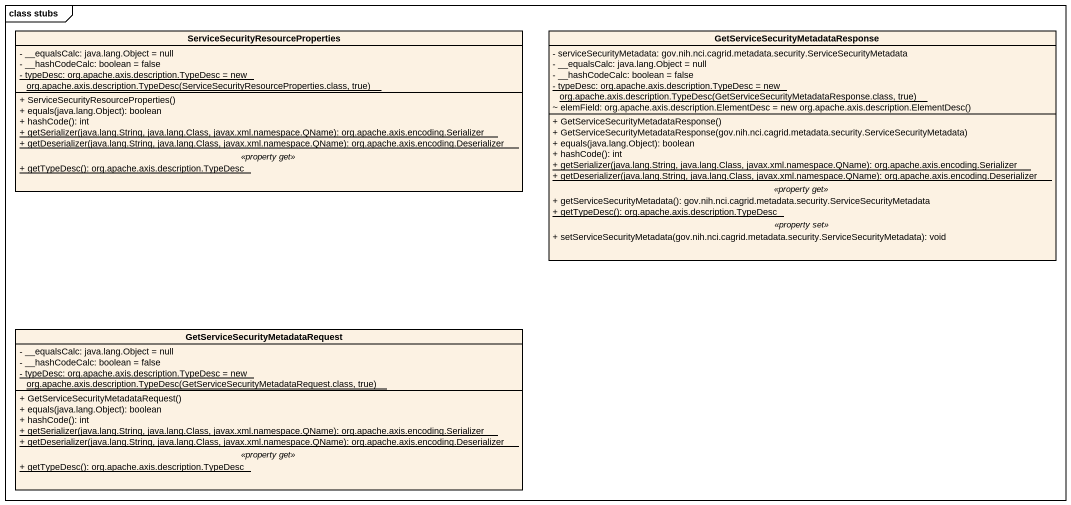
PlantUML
@startuml
mainframe class stubs
hide circle
hide empty members
skinparam classAttributeIconSize 0
class "ServiceSecurityResourceProperties" as ServiceSecurityResourcePrope {
  - __equalsCalc: java.lang.Object = null
  - __hashCodeCalc: boolean = false
  {static} {field} - typeDesc: org.apache.axis.description.TypeDesc = new org.apache.axis.description.TypeDesc(ServiceSecurityResourceProperties.class, true)
  --
  + ServiceSecurityResourceProperties()
  + equals(java.lang.Object): boolean
  + hashCode(): int
  {static} + getSerializer(java.lang.String, java.lang.Class, javax.xml.namespace.QName): org.apache.axis.encoding.Serializer
  {static} + getDeserializer(java.lang.String, java.lang.Class, javax.xml.namespace.QName): org.apache.axis.encoding.Deserializer
  .. <<property get>> ..
  {static} + getTypeDesc(): org.apache.axis.description.TypeDesc
}
class "GetServiceSecurityMetadataResponse" as GetServiceSecurityMetadataRe {
  - serviceSecurityMetadata: gov.nih.nci.cagrid.metadata.security.ServiceSecurityMetadata
  - __equalsCalc: java.lang.Object = null
  - __hashCodeCalc: boolean = false
  {static} {field} - typeDesc: org.apache.axis.description.TypeDesc = new org.apache.axis.description.TypeDesc(GetServiceSecurityMetadataResponse.class, true)
  {field} ~ elemField: org.apache.axis.description.ElementDesc = new org.apache.axis.description.ElementDesc()
  --
  + GetServiceSecurityMetadataResponse()
  + GetServiceSecurityMetadataResponse(gov.nih.nci.cagrid.metadata.security.ServiceSecurityMetadata)
  + equals(java.lang.Object): boolean
  + hashCode(): int
  {static} + getSerializer(java.lang.String, java.lang.Class, javax.xml.namespace.QName): org.apache.axis.encoding.Serializer
  {static} + getDeserializer(java.lang.String, java.lang.Class, javax.xml.namespace.QName): org.apache.axis.encoding.Deserializer
  .. <<property get>> ..
  + getServiceSecurityMetadata(): gov.nih.nci.cagrid.metadata.security.ServiceSecurityMetadata
  {static} + getTypeDesc(): org.apache.axis.description.TypeDesc
  .. <<property set>> ..
  + setServiceSecurityMetadata(gov.nih.nci.cagrid.metadata.security.ServiceSecurityMetadata): void
}
class "GetServiceSecurityMetadataRequest" as GetServiceSecurityMetadataRe_2 {
  - __equalsCalc: java.lang.Object = null
  - __hashCodeCalc: boolean = false
  {static} {field} - typeDesc: org.apache.axis.description.TypeDesc = new org.apache.axis.description.TypeDesc(GetServiceSecurityMetadataRequest.class, true)
  --
  + GetServiceSecurityMetadataRequest()
  + equals(java.lang.Object): boolean
  + hashCode(): int
  {static} + getSerializer(java.lang.String, java.lang.Class, javax.xml.namespace.QName): org.apache.axis.encoding.Serializer
  {static} + getDeserializer(java.lang.String, java.lang.Class, javax.xml.namespace.QName): org.apache.axis.encoding.Deserializer
  .. <<property get>> ..
  {static} + getTypeDesc(): org.apache.axis.description.TypeDesc
}
@enduml
